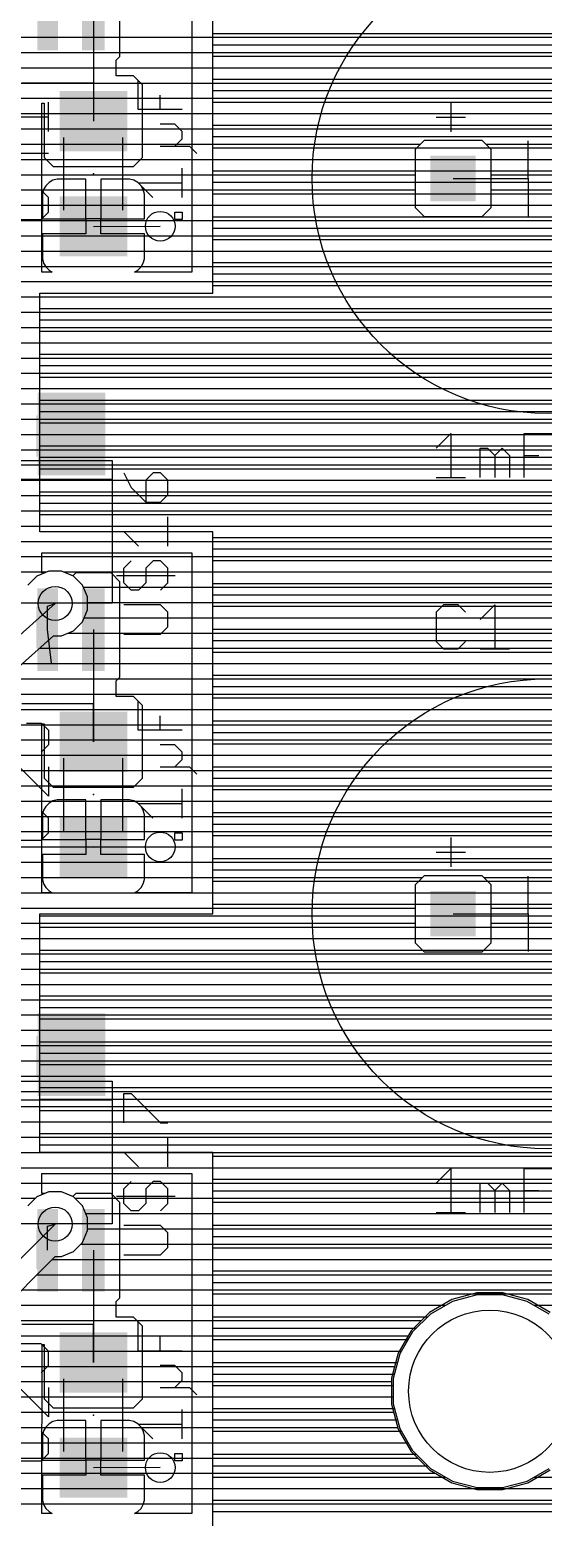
# Model space of a CAD drawing. Extents: x -0.64 to 6, y -0.15 to 7.8.
# Drawn here: x 1.608 to 2.146, y 2.418 to 3.976 of the extents above; entities that cross this region are included whole.
import ezdxf

# ---------------------------------------------------------------- set-up
doc = ezdxf.new("R2010")
doc.units = 0
for name, color, linetype in [('1', 22, 'CONTINUOUS'), ('16', 175, 'CONTINUOUS'), ('17', 82, 'CONTINUOUS'), ('18', 82, 'CONTINUOUS'), ('20', 6, 'CONTINUOUS'), ('21', 253, 'CONTINUOUS'), ('23', 7, 'CONTINUOUS'), ('25', 253, 'CONTINUOUS'), ('27', 253, 'CONTINUOUS'), ('51', 253, 'CONTINUOUS')]:
    doc.layers.add(name, color=color, linetype=linetype)

# ---------------------------------------------------------------- blocks, each defined once
blk = doc.blocks.new('SQUAREP')
blk.add_solid([(-0.5, -0.5), (0.5, -0.5), (-0.5, 0.5), (0.5, 0.5)])
blk = doc.blocks.new('RECT')
blk.add_solid([(-0.5, -0.5), (0.5, -0.5), (-0.5, 0.5), (0.5, 0.5)])
blk = doc.blocks.new('ROUNDV')
blk.add_circle((0, 0), 0.5)

msp = doc.modelspace()

# ---------------------------------------------------------------- linework, layer by layer
at = {"layer": '1'}
for p, q in [((1.8, 3.7), (1.8, 4.1)), ((1.778, 4.078), (1.778, 3.722)), ((1.702811, 3.947703), (1.702811, 4.047572)), ((1.675, 3.997638), (1.675, 3.880118)), ((1.675, 3.997638), (1.675, 3.92)), ((1.702811, 3.968), (1.778, 3.968)), ((1.8, 3.972), (3.2, 3.972)), ((1.8, 3.96), (3.2, 3.96)), ((1.699, 3.943892), (1.702811, 3.947703)), ((1.699, 3.927614), (1.699, 3.943892)), ((1.702811, 3.952), (1.778, 3.952)), ((1.8, 3.948), (3.2, 3.948)), ((1.699, 3.936), (1.778, 3.936)), ((1.71706, 3.927614), (1.699, 3.927614)), ((1.726433, 3.918242), (1.71706, 3.927614)), ((1.8, 3.936), (3.2, 3.936)), ((1.675, 3.92), (1.6, 3.92)), ((1.724674, 3.92), (1.778, 3.92)), ((1.726433, 3.841995), (1.726433, 3.918242)), ((1.8, 3.924), (3.2, 3.924)), ((1.8, 3.912), (3.2, 3.912)), ((1.621, 3.722), (1.621, 3.899)), ((1.621, 3.899), (1.623567, 3.899)), ((1.623567, 3.899), (1.623567, 3.841995)), ((1.726433, 3.904), (1.778, 3.904)), ((1.8, 3.9), (3.2, 3.9)), ((1.621, 3.888), (1.623567, 3.888)), ((1.726433, 3.888), (1.778, 3.888)), ((1.8, 3.888), (3.2, 3.888)), ((1.621, 3.872), (1.623567, 3.872)), ((1.726433, 3.872), (1.778, 3.872)), ((1.8, 3.876), (3.2, 3.876)), ((1.8, 3.864), (3.2, 3.864)), ((1.621, 3.856), (1.623567, 3.856)), ((1.726433, 3.856), (1.778, 3.856)), ((1.8, 3.852), (2.226997, 3.852)), ((1.621, 3.84), (1.625562, 3.84)), ((1.623567, 3.841995), (1.632939, 3.832622)), ((1.632939, 3.832622), (1.71706, 3.832622)), ((1.71706, 3.832622), (1.726433, 3.841995)), ((1.724438, 3.84), (1.778, 3.84)), ((1.8, 3.84), (2.215817, 3.84)), ((1.621, 3.824), (1.778, 3.824)), ((1.632619, 3.818151), (1.628515, 3.815781)), ((1.637197, 3.819378), (1.632619, 3.818151)), ((1.667252, 3.819378), (1.637197, 3.819378)), ((1.667252, 3.777631), (1.667252, 3.819378)), ((1.712803, 3.819378), (1.682748, 3.819378)), ((1.682748, 3.819378), (1.682748, 3.777631)), ((1.717381, 3.818151), (1.712803, 3.819378)), ((1.721485, 3.815781), (1.717381, 3.818151)), ((1.8, 3.828), (2.210847, 3.828)), ((1.621, 3.808), (1.622706, 3.808)), ((1.622794, 3.808326), (1.621567, 3.803748)), ((1.621567, 3.803748), (1.621567, 3.77763)), ((1.625163, 3.81243), (1.622794, 3.808326)), ((1.628515, 3.815781), (1.625163, 3.81243)), ((1.667252, 3.808), (1.682748, 3.808)), ((1.724837, 3.81243), (1.721485, 3.815781)), ((1.727206, 3.808326), (1.724837, 3.81243)), ((1.728433, 3.803748), (1.727206, 3.808326)), ((1.727294, 3.808), (1.778, 3.808)), ((1.728433, 3.77763), (1.728433, 3.803748)), ((1.8, 3.816), (2.210646, 3.816)), ((1.8, 3.804), (2.21416, 3.804)), ((1.621, 3.792), (1.621567, 3.792)), ((1.667252, 3.792), (1.682748, 3.792)), ((1.728433, 3.792), (1.778, 3.792)), ((1.8, 3.792), (2.222997, 3.792)), ((1.621, 3.776), (1.667251, 3.776)), ((1.621567, 3.77763), (1.667251, 3.77763)), ((1.667251, 3.77763), (1.667251, 3.762134)), ((1.682748, 3.777631), (1.667252, 3.777631)), ((1.675, 3.769882), (1.745, 3.77)), ((1.682749, 3.762134), (1.682749, 3.77763)), ((1.682749, 3.77763), (1.728433, 3.77763)), ((1.682749, 3.776), (1.778, 3.776)), ((1.8, 3.78), (3.2, 3.78)), ((1.621, 3.76), (1.621567, 3.76)), ((1.667251, 3.762134), (1.621567, 3.762134)), ((1.621567, 3.762134), (1.621567, 3.736016)), ((1.728433, 3.762134), (1.682749, 3.762134)), ((1.728433, 3.736016), (1.728433, 3.762134)), ((1.728433, 3.76), (1.778, 3.76)), ((1.8, 3.768), (3.2, 3.768)), ((1.8, 3.756), (3.2, 3.756)), ((1.621, 3.744), (1.621567, 3.744)), ((1.728433, 3.744), (1.778, 3.744)), ((1.8, 3.744), (3.2, 3.744)), ((1.621, 3.728), (1.624778, 3.728)), ((1.621567, 3.736016), (1.622794, 3.731438)), ((1.622794, 3.731438), (1.625163, 3.727334)), ((1.625163, 3.727334), (1.628515, 3.723982)), ((1.628515, 3.723982), (1.631948, 3.722)), ((1.718052, 3.722), (1.721485, 3.723982)), ((1.721485, 3.723982), (1.724837, 3.727334)), ((1.724837, 3.727334), (1.727206, 3.731438)), ((1.725221, 3.728), (1.778, 3.728)), ((1.727206, 3.731438), (1.728433, 3.736016)), ((1.8, 3.732), (3.2, 3.732)), ((1.631948, 3.722), (1.621, 3.722)), ((1.778, 3.722), (1.718052, 3.722)), ((1.8, 3.72), (3.2, 3.72)), ((1.8, 3.708), (3.2, 3.708)), ((1.619, 3.45), (1.619, 3.7)), ((1.619, 3.7), (1.8, 3.7)), ((1.619, 3.696), (3.2, 3.696)), ((1.619, 3.684), (3.2, 3.684)), ((1.619, 3.672), (3.2, 3.672)), ((1.619, 3.66), (3.2, 3.66)), ((1.619, 3.648), (3.2, 3.648)), ((1.619, 3.636), (3.2, 3.636)), ((1.619, 3.624), (3.2, 3.624)), ((1.619, 3.612), (3.2, 3.612)), ((1.619, 3.6), (3.2, 3.6)), ((1.619, 3.588), (3.2, 3.588)), ((1.619, 3.576), (3.2, 3.576)), ((1.619, 3.564), (3.2, 3.564)), ((1.619, 3.552), (3.2, 3.552)), ((1.619, 3.54), (3.2, 3.54)), ((1.619, 3.528), (3.2, 3.528)), ((1.619, 3.516), (3.2, 3.516)), ((1.619, 3.504), (2.731786, 3.504)), ((1.619, 3.492), (2.716997, 3.492)), ((1.619, 3.48), (2.711675, 3.48)), ((1.619, 3.468), (2.710646, 3.468)), ((1.619, 3.456), (2.713332, 3.456)), ((1.8, 3.45), (1.619, 3.45)), ((1.8, 3.05), (1.8, 3.45)), ((1.8, 3.444), (2.720997, 3.444)), ((1.621, 3.406945), (1.621, 3.428)), ((1.621, 3.428), (1.778, 3.428)), ((1.778, 3.428), (1.778, 3.072)), ((1.8, 3.432), (3.2, 3.432)), ((1.621, 3.424), (1.778, 3.424)), ((1.8, 3.42), (3.2, 3.42)), ((1.621, 3.408), (1.626234, 3.408)), ((1.623687, 3.406945), (1.621, 3.406945)), ((1.628268, 3.408842), (1.623687, 3.406945)), ((1.641732, 3.408842), (1.628268, 3.408842)), ((1.65356, 3.403943), (1.641732, 3.408842)), ((1.643765, 3.408), (1.778, 3.408)), ((1.656562, 3.406945), (1.65356, 3.403943)), ((1.693438, 3.406945), (1.656562, 3.406945)), ((1.702811, 3.397572), (1.693438, 3.406945)), ((1.702811, 3.297703), (1.702811, 3.397572)), ((1.8, 3.408), (3.2, 3.408)), ((1.8, 3.396), (3.2, 3.396)), ((1.702811, 3.392), (1.778, 3.392)), ((1.8, 3.384), (3.2, 3.384)), ((1.627, 3.372), (1.635, 3.375)), ((1.627, 3.347638), (1.627, 3.372)), ((1.702811, 3.376), (1.778, 3.376)), ((1.8, 3.372), (3.2, 3.372)), ((1.702811, 3.36), (1.778, 3.36)), ((1.8, 3.36), (3.2, 3.36)), ((1.63125, 3.3125), (1.627, 3.347638)), ((1.675, 3.347638), (1.675, 3.230118)), ((1.702811, 3.344), (1.778, 3.344)), ((1.8, 3.348), (3.2, 3.348)), ((1.8, 3.336), (3.2, 3.336)), ((1.702811, 3.328), (1.778, 3.328)), ((1.8, 3.324), (3.2, 3.324)), ((1.702811, 3.312), (1.778, 3.312)), ((1.8, 3.312), (3.2, 3.312)), ((1.699, 3.293892), (1.702811, 3.297703)), ((1.699, 3.277614), (1.699, 3.293892)), ((1.701108, 3.296), (1.778, 3.296)), ((1.8, 3.3), (3.2, 3.3)), ((1.8, 3.288), (3.2, 3.288)), ((1.699, 3.28), (1.778, 3.28)), ((1.71706, 3.277614), (1.699, 3.277614)), ((1.726433, 3.268242), (1.71706, 3.277614)), ((1.8, 3.276), (3.2, 3.276)), ((1.675, 3.27), (1.6, 3.27)), ((1.675, 3.230118), (1.675, 3.27)), ((1.726433, 3.191995), (1.726433, 3.268242)), ((1.726433, 3.264), (1.778, 3.264)), ((1.8, 3.264), (3.2, 3.264)), ((1.621, 3.072), (1.621, 3.249)), ((1.621, 3.249), (1.623567, 3.249)), ((1.621, 3.248), (1.623567, 3.248)), ((1.623567, 3.249), (1.623567, 3.191995)), ((1.726433, 3.248), (1.778, 3.248)), ((1.8, 3.252), (3.2, 3.252)), ((1.621, 3.232), (1.623567, 3.232)), ((1.726433, 3.232), (1.778, 3.232)), ((1.8, 3.24), (3.2, 3.24)), ((1.8, 3.228), (3.2, 3.228)), ((1.621, 3.216), (1.623567, 3.216)), ((1.726433, 3.216), (1.778, 3.216)), ((1.8, 3.216), (3.2, 3.216)), ((1.621, 3.2), (1.623567, 3.2)), ((1.726433, 3.2), (1.778, 3.2)), ((1.8, 3.204), (3.2, 3.204)), ((1.621, 3.184), (1.631562, 3.184)), ((1.623567, 3.191995), (1.632939, 3.182622)), ((1.632939, 3.182622), (1.71706, 3.182622)), ((1.71706, 3.182622), (1.726433, 3.191995)), ((1.718438, 3.184), (1.778, 3.184)), ((1.8, 3.192), (3.2, 3.192)), ((1.8, 3.18), (3.2, 3.18)), ((1.621, 3.168), (1.632357, 3.168)), ((1.625163, 3.16243), (1.622794, 3.158326)), ((1.628515, 3.165781), (1.625163, 3.16243)), ((1.632619, 3.168151), (1.628515, 3.165781)), ((1.637197, 3.169378), (1.632619, 3.168151)), ((1.667252, 3.169378), (1.637197, 3.169378)), ((1.667252, 3.127631), (1.667252, 3.169378)), ((1.667252, 3.168), (1.682748, 3.168)), ((1.712803, 3.169378), (1.682748, 3.169378)), ((1.682748, 3.169378), (1.682748, 3.127631)), ((1.717381, 3.168151), (1.712803, 3.169378)), ((1.721485, 3.165781), (1.717381, 3.168151)), ((1.717643, 3.168), (1.778, 3.168)), ((1.724837, 3.16243), (1.721485, 3.165781)), ((1.727206, 3.158326), (1.724837, 3.16243)), ((1.8, 3.168), (3.2, 3.168)), ((1.621, 3.152), (1.621567, 3.152)), ((1.622794, 3.158326), (1.621567, 3.153748)), ((1.621567, 3.153748), (1.621567, 3.12763)), ((1.667252, 3.152), (1.682748, 3.152)), ((1.728433, 3.153748), (1.727206, 3.158326)), ((1.728433, 3.12763), (1.728433, 3.153748)), ((1.728433, 3.152), (1.778, 3.152)), ((1.8, 3.156), (3.2, 3.156)), ((1.621, 3.136), (1.621567, 3.136)), ((1.667252, 3.136), (1.682748, 3.136)), ((1.728433, 3.136), (1.778, 3.136)), ((1.8, 3.144), (3.2, 3.144)), ((1.8, 3.132), (3.2, 3.132)), ((1.621, 3.12), (1.667251, 3.12)), ((1.621567, 3.12763), (1.667251, 3.12763)), ((1.667251, 3.12763), (1.667251, 3.112134)), ((1.682748, 3.127631), (1.667252, 3.127631)), ((1.675, 3.119882), (1.745, 3.12)), ((1.682749, 3.112134), (1.682749, 3.12763)), ((1.682749, 3.12763), (1.728433, 3.12763)), ((1.682749, 3.12), (1.778, 3.12)), ((1.8, 3.12), (3.2, 3.12)), ((1.621, 3.104), (1.621567, 3.104)), ((1.667251, 3.112134), (1.621567, 3.112134)), ((1.621567, 3.112134), (1.621567, 3.086016)), ((1.728433, 3.112134), (1.682749, 3.112134)), ((1.728433, 3.086016), (1.728433, 3.112134)), ((1.728433, 3.104), (1.778, 3.104)), ((1.8, 3.108), (3.2, 3.108)), ((1.621, 3.088), (1.621567, 3.088)), ((1.621567, 3.086016), (1.622794, 3.081438)), ((1.727206, 3.081438), (1.728433, 3.086016)), ((1.728433, 3.088), (1.778, 3.088)), ((1.8, 3.096), (3.2, 3.096)), ((1.631948, 3.072), (1.621, 3.072)), ((1.621, 3.072), (1.631948, 3.072)), ((1.622794, 3.081438), (1.625163, 3.077334)), ((1.625163, 3.077334), (1.628515, 3.073982)), ((1.628515, 3.073982), (1.631948, 3.072)), ((1.718052, 3.072), (1.721485, 3.073982)), ((1.778, 3.072), (1.718052, 3.072)), ((1.718052, 3.072), (1.778, 3.072)), ((1.721485, 3.073982), (1.724837, 3.077334)), ((1.724837, 3.077334), (1.727206, 3.081438)), ((1.8, 3.084), (2.231786, 3.084)), ((1.8, 3.072), (2.216997, 3.072)), ((1.8, 3.06), (2.211675, 3.06)), ((1.619, 2.8), (1.619, 3.05)), ((1.619, 3.05), (1.8, 3.05)), ((1.619, 3.048), (2.210646, 3.048)), ((1.619, 3.036), (2.213332, 3.036)), ((1.619, 3.024), (2.220997, 3.024)), ((1.619, 3.012), (3.2, 3.012)), ((1.619, 3), (3.2, 3)), ((1.619, 2.988), (3.2, 2.988)), ((1.619, 2.976), (3.2, 2.976)), ((1.619, 2.964), (3.2, 2.964)), ((1.619, 2.952), (3.2, 2.952)), ((1.619, 2.94), (3.2, 2.94)), ((1.619, 2.928), (3.2, 2.928)), ((1.619, 2.916), (3.2, 2.916)), ((1.619, 2.904), (3.2, 2.904)), ((1.619, 2.892), (3.2, 2.892)), ((1.619, 2.88), (3.2, 2.88)), ((1.619, 2.868), (3.2, 2.868)), ((1.619, 2.856), (3.2, 2.856)), ((1.619, 2.844), (3.2, 2.844)), ((1.619, 2.832), (3.2, 2.832)), ((1.619, 2.82), (3.2, 2.82)), ((1.619, 2.808), (3.2, 2.808)), ((1.8, 2.8), (1.619, 2.8)), ((1.8, 2.4), (1.8, 2.8)), ((1.8, 2.796), (2.720997, 2.796)), ((1.621, 2.756945), (1.621, 2.778)), ((1.621, 2.778), (1.778, 2.778)), ((1.778, 2.778), (1.778, 2.422)), ((1.8, 2.784), (2.713332, 2.784)), ((1.621, 2.768), (1.778, 2.768)), ((1.628268, 2.758842), (1.623687, 2.756945)), ((1.641732, 2.758842), (1.628268, 2.758842)), ((1.65356, 2.753943), (1.641732, 2.758842)), ((1.8, 2.772), (2.710646, 2.772)), ((1.8, 2.76), (2.711675, 2.76)), ((1.623687, 2.756945), (1.621, 2.756945)), ((1.656562, 2.756945), (1.65356, 2.753943)), ((1.693438, 2.756945), (1.656562, 2.756945)), ((1.702811, 2.747572), (1.693438, 2.756945)), ((1.698383, 2.752), (1.778, 2.752)), ((1.702811, 2.647703), (1.702811, 2.747572)), ((1.8, 2.748), (2.716997, 2.748)), ((1.702811, 2.736), (1.778, 2.736)), ((1.8, 2.736), (2.731786, 2.736)), ((1.627, 2.723), (1.635, 2.725)), ((1.627, 2.697638), (1.627, 2.723)), ((1.702811, 2.72), (1.778, 2.72)), ((1.8, 2.724), (3.2, 2.724)), ((1.8, 2.712), (3.2, 2.712)), ((1.675, 2.697638), (1.675, 2.580118)), ((1.702811, 2.704), (1.778, 2.704)), ((1.8, 2.7), (3.2, 2.7)), ((1.702811, 2.688), (1.778, 2.688)), ((1.8, 2.688), (3.2, 2.688)), ((1.702811, 2.672), (1.778, 2.672)), ((1.8, 2.676), (3.2, 2.676)), ((1.8, 2.664), (3.2, 2.664)), ((1.702811, 2.656), (1.778, 2.656)), ((1.8, 2.652), (3.2, 2.652)), ((2.076703, 2.651), (2.051015, 2.644117)), ((2.103297, 2.651), (2.076703, 2.651)), ((2.128984, 2.644117), (2.103297, 2.651)), ((1.699, 2.643892), (1.702811, 2.647703)), ((1.699, 2.627614), (1.699, 2.643892)), ((1.699, 2.64), (1.778, 2.64)), ((1.8, 2.64), (2.043885, 2.64)), ((2.051015, 2.644117), (2.027984, 2.63082)), ((2.152015, 2.63082), (2.128984, 2.644117)), ((2.136115, 2.64), (3.2, 2.64)), ((1.675, 2.62), (1.6, 2.62)), ((1.675, 2.580118), (1.675, 2.62)), ((1.71706, 2.627614), (1.699, 2.627614)), ((1.726433, 2.618242), (1.71706, 2.627614)), ((1.720674, 2.624), (1.778, 2.624)), ((1.726433, 2.541995), (1.726433, 2.618242)), ((1.8, 2.628), (2.025164, 2.628)), ((2.027984, 2.63082), (2.00918, 2.612015)), ((1.726433, 2.608), (1.778, 2.608)), ((1.8, 2.616), (2.013164, 2.616)), ((1.8, 2.604), (2.004552, 2.604)), ((2.00918, 2.612015), (1.995883, 2.588984)), ((1.6215, 2.516094), (1.6215, 2.599)), ((1.6215, 2.599), (1.623567, 2.599)), ((1.6215, 2.592), (1.623567, 2.592)), ((1.623567, 2.599), (1.623567, 2.541995)), ((1.726433, 2.592), (1.778, 2.592)), ((1.8, 2.592), (1.997624, 2.592)), ((1.995883, 2.588984), (1.989, 2.563297)), ((1.6215, 2.576), (1.623567, 2.576)), ((1.726433, 2.576), (1.778, 2.576)), ((1.8, 2.58), (1.993476, 2.58)), ((1.6215, 2.56), (1.623567, 2.56)), ((1.726433, 2.56), (1.778, 2.56)), ((1.8, 2.568), (1.99026, 2.568)), ((1.8, 2.556), (1.989, 2.556)), ((1.989, 2.563297), (1.989, 2.536703)), ((1.6215, 2.544), (1.623567, 2.544)), ((1.623567, 2.541995), (1.632939, 2.532622)), ((1.71706, 2.532622), (1.726433, 2.541995)), ((1.726433, 2.544), (1.778, 2.544)), ((1.8, 2.544), (1.989, 2.544)), ((1.6215, 2.528), (1.778, 2.528)), ((1.632939, 2.532622), (1.71706, 2.532622)), ((1.8, 2.532), (1.99026, 2.532)), ((1.989, 2.536703), (1.995883, 2.511015)), ((1.621, 2.515594), (1.6215, 2.516094)), ((1.621, 2.422), (1.621, 2.515594)), ((1.621, 2.512), (1.624915, 2.512)), ((1.622794, 2.508326), (1.621567, 2.503748)), ((1.625163, 2.51243), (1.622794, 2.508326)), ((1.628515, 2.515781), (1.625163, 2.51243)), ((1.632619, 2.518151), (1.628515, 2.515781)), ((1.637197, 2.519378), (1.632619, 2.518151)), ((1.667252, 2.519378), (1.637197, 2.519378)), ((1.667252, 2.477631), (1.667252, 2.519378)), ((1.667252, 2.512), (1.682748, 2.512)), ((1.712803, 2.519378), (1.682748, 2.519378)), ((1.682748, 2.519378), (1.682748, 2.477631)), ((1.717381, 2.518151), (1.712803, 2.519378)), ((1.721485, 2.515781), (1.717381, 2.518151)), ((1.724837, 2.51243), (1.721485, 2.515781)), ((1.727206, 2.508326), (1.724837, 2.51243)), ((1.725085, 2.512), (1.778, 2.512)), ((1.728433, 2.503748), (1.727206, 2.508326)), ((1.8, 2.52), (1.993476, 2.52)), ((1.995883, 2.511015), (2.00918, 2.487984)), ((1.621, 2.496), (1.621567, 2.496)), ((1.621567, 2.503748), (1.621567, 2.47763)), ((1.667252, 2.496), (1.682748, 2.496)), ((1.728433, 2.47763), (1.728433, 2.503748)), ((1.728433, 2.496), (1.778, 2.496)), ((1.8, 2.508), (1.997624, 2.508)), ((1.8, 2.496), (2.004552, 2.496)), ((1.621, 2.48), (1.621567, 2.48)), ((1.621567, 2.47763), (1.667251, 2.47763)), ((1.667251, 2.47763), (1.667251, 2.462134)), ((1.667252, 2.48), (1.682748, 2.48)), ((1.682748, 2.477631), (1.667252, 2.477631)), ((1.682749, 2.462134), (1.682749, 2.47763)), ((1.682749, 2.47763), (1.728433, 2.47763)), ((1.728433, 2.48), (1.778, 2.48)), ((1.8, 2.484), (2.013164, 2.484)), ((2.00918, 2.487984), (2.027984, 2.46918)), ((1.621, 2.464), (1.667251, 2.464)), ((1.667251, 2.462134), (1.621567, 2.462134)), ((1.621567, 2.462134), (1.621567, 2.436016)), ((1.745, 2.47), (1.675, 2.469882)), ((1.682749, 2.464), (1.778, 2.464)), ((1.728433, 2.462134), (1.682749, 2.462134)), ((1.728433, 2.436016), (1.728433, 2.462134)), ((1.8, 2.472), (2.025164, 2.472)), ((2.027984, 2.46918), (2.051015, 2.455883)), ((2.128984, 2.455883), (2.152015, 2.46918)), ((1.621, 2.448), (1.621567, 2.448)), ((1.728433, 2.448), (1.778, 2.448)), ((1.8, 2.46), (2.043884, 2.46)), ((1.8, 2.448), (3.2, 2.448)), ((2.051015, 2.455883), (2.076703, 2.449)), ((2.076703, 2.449), (2.103297, 2.449)), ((2.103297, 2.449), (2.128984, 2.455883)), ((2.136115, 2.46), (3.2, 2.46)), ((1.621, 2.432), (1.622643, 2.432)), ((1.621567, 2.436016), (1.622794, 2.431438)), ((1.622794, 2.431438), (1.625163, 2.427334)), ((1.724837, 2.427334), (1.727206, 2.431438)), ((1.727206, 2.431438), (1.728433, 2.436016)), ((1.727357, 2.432), (1.778, 2.432)), ((1.8, 2.436), (3.2, 2.436)), ((1.631948, 2.422), (1.621, 2.422)), ((1.625163, 2.427334), (1.628515, 2.423982)), ((1.628515, 2.423982), (1.631948, 2.422)), ((1.718052, 2.422), (1.721485, 2.423982)), ((1.778, 2.422), (1.718052, 2.422)), ((1.721485, 2.423982), (1.724837, 2.427334)), ((1.8, 2.424), (3.2, 2.424))]:
    msp.add_line(p, q, dxfattribs=at)
at = {"layer": '16'}
for p, q in [((0.547049, 3.968), (3.266, 3.968)), ((0.523599, 3.952), (3.266, 3.952)), ((0.044, 3.936), (3.266, 3.936)), ((0.044, 3.92), (3.266, 3.92)), ((0.901108, 3.904), (3.266, 3.904)), ((0.902811, 3.888), (3.266, 3.888)), ((0.902811, 3.872), (3.266, 3.872)), ((0.902811, 3.856), (2.017388, 3.856)), ((2.021168, 3.859779), (2.011795, 3.850407)), ((2.011795, 3.850407), (2.011795, 3.789593)), ((2.081982, 3.859779), (2.021168, 3.859779)), ((2.091354, 3.850407), (2.081982, 3.859779)), ((2.085761, 3.856), (2.227052, 3.856)), ((2.091354, 3.789593), (2.091354, 3.850407)), ((0.902882, 3.84), (2.011795, 3.84)), ((2.091354, 3.84), (2.211726, 3.84)), ((0.9065, 3.824), (2.011795, 3.824)), ((2.091354, 3.824), (2.206758, 3.824)), ((0.902811, 3.808), (2.011795, 3.808)), ((2.091354, 3.808), (2.208395, 3.808)), ((0.742707, 3.792), (2.011795, 3.792)), ((2.011795, 3.789593), (2.021168, 3.78022)), ((2.081982, 3.78022), (2.091354, 3.789593)), ((2.091354, 3.792), (2.21734, 3.792)), ((0.703433, 3.776), (3.266, 3.776)), ((2.021168, 3.78022), (2.081982, 3.78022)), ((0.697267, 3.76), (3.266, 3.76)), ((0.478, 3.744), (3.266, 3.744)), ((0.701433, 3.728), (3.266, 3.728)), ((0.701433, 3.712), (3.266, 3.712)), ((0.902811, 3.696), (3.266, 3.696)), ((0.902811, 3.68), (3.266, 3.68)), ((0.903296, 3.664), (3.266, 3.664)), ((0.9065, 3.648), (3.266, 3.648)), ((0.902811, 3.632), (3.266, 3.632)), ((0.902811, 3.616), (3.266, 3.616)), ((1.029887, 3.6), (3.266, 3.6)), ((1.048296, 3.584), (3.266, 3.584)), ((1.0515, 3.568), (3.266, 3.568)), ((1.046548, 3.552), (3.2539, 3.552)), ((0.527063, 3.536), (3.253508, 3.536)), ((0.549049, 3.52), (3.253508, 3.52)), ((0.564108, 3.504), (2.515388, 3.504)), ((0.573346, 3.488), (2.511795, 3.488)), ((0.580178, 3.472), (2.511795, 3.472)), ((0.584465, 3.456), (2.511795, 3.456)), ((0.586, 3.44), (2.511795, 3.44)), ((0.586, 3.424), (3.253508, 3.424)), ((0.582857, 3.408), (1.626234, 3.408)), ((1.61583, 3.40369), (1.60631, 3.39417)), ((1.628268, 3.408842), (1.61583, 3.40369)), ((1.641732, 3.408842), (1.628268, 3.408842)), ((1.65417, 3.40369), (1.641732, 3.408842)), ((1.643766, 3.408), (3.253508, 3.408)), ((1.66369, 3.39417), (1.65417, 3.40369)), ((1.668842, 3.381732), (1.66369, 3.39417)), ((1.664589, 3.392), (3.253508, 3.392)), ((1.668842, 3.368268), (1.668842, 3.381732)), ((1.54, 3.29), (1.635, 3.375)), ((1.66369, 3.35583), (1.668842, 3.368268)), ((1.668842, 3.376), (3.253508, 3.376)), ((1.65417, 3.34631), (1.66369, 3.35583)), ((1.665418, 3.36), (3.2569, 3.36)), ((1.5565, 3.272559), (1.633169, 3.341157)), ((1.633169, 3.341157), (1.641732, 3.341157)), ((1.641732, 3.341157), (1.65417, 3.34631)), ((1.648594, 3.344), (3.282417, 3.344)), ((1.618463, 3.328), (3.278641, 3.328)), ((1.600581, 3.312), (3.276638, 3.312)), ((1.582699, 3.296), (3.203803, 3.296)), ((1.564816, 3.28), (3.203803, 3.28)), ((0.014, 3.264), (3.203803, 3.264)), ((0.902811, 3.248), (3.206, 3.248)), ((0.902811, 3.232), (3.206, 3.232)), ((0.902811, 3.216), (3.206, 3.216)), ((0.902811, 3.2), (3.206, 3.2)), ((0.9065, 3.184), (3.206, 3.184)), ((0.904642, 3.168), (3.206, 3.168)), ((0.902383, 3.152), (3.206, 3.152)), ((0.703433, 3.136), (3.206, 3.136)), ((0.703097, 3.12), (3.206, 3.12)), ((0.586241, 3.104), (3.206, 3.104)), ((0.696438, 3.088), (2.019388, 3.088)), ((2.021168, 3.089779), (2.011795, 3.080407)), ((2.081982, 3.089779), (2.021168, 3.089779)), ((2.091354, 3.080407), (2.081982, 3.089779)), ((2.083761, 3.088), (2.230977, 3.088)), ((0.701433, 3.072), (2.011795, 3.072)), ((2.011795, 3.080407), (2.011795, 3.019593)), ((2.091354, 3.019593), (2.091354, 3.080407)), ((2.091354, 3.072), (2.212767, 3.072)), ((0.894383, 3.056), (2.011795, 3.056)), ((2.091354, 3.056), (2.207075, 3.056)), ((0.902811, 3.04), (2.011795, 3.04)), ((2.091354, 3.04), (2.207745, 3.04)), ((0.902811, 3.024), (2.011795, 3.024)), ((2.091354, 3.024), (2.215673, 3.024)), ((0.905782, 3.008), (3.206, 3.008)), ((2.011795, 3.019593), (2.021168, 3.01022)), ((2.021168, 3.01022), (2.081982, 3.01022)), ((2.081982, 3.01022), (2.091354, 3.019593)), ((0.905781, 2.992), (3.206, 2.992)), ((0.902811, 2.976), (3.206, 2.976)), ((0.902811, 2.96), (3.206, 2.96)), ((1.040548, 2.944), (3.206, 2.944)), ((1.050782, 2.928), (3.206, 2.928)), ((1.050781, 2.912), (3.206, 2.912)), ((1.040548, 2.896), (3.206, 2.896)), ((0.566417, 2.88), (3.206, 2.88)), ((0.575655, 2.864), (3.206, 2.864)), ((0.58125, 2.848), (3.206, 2.848)), ((0.585537, 2.832), (3.206, 2.832)), ((0.586, 2.816), (3.206, 2.816)), ((0.586, 2.8), (2.511795, 2.8)), ((0.581785, 2.784), (2.511795, 2.784)), ((0.57681, 2.768), (2.511795, 2.768)), ((1.628268, 2.758842), (1.61583, 2.75369)), ((1.641732, 2.758842), (1.628268, 2.758842)), ((1.65417, 2.75369), (1.641732, 2.758842)), ((0.567572, 2.752), (1.61414, 2.752)), ((1.61583, 2.75369), (1.60631, 2.74417)), ((1.66369, 2.74417), (1.65417, 2.75369)), ((1.65586, 2.752), (2.511795, 2.752)), ((1.668842, 2.731732), (1.66369, 2.74417)), ((1.667074, 2.736), (2.515388, 2.736)), ((1.668842, 2.718268), (1.668842, 2.731732)), ((1.56, 2.65), (1.635, 2.725)), ((1.66369, 2.70583), (1.668842, 2.718268)), ((1.668842, 2.72), (3.206, 2.72)), ((1.641732, 2.691157), (1.65417, 2.69631)), ((1.65417, 2.69631), (1.66369, 2.70583)), ((1.66186, 2.704), (3.206, 2.704)), ((1.573595, 2.629654), (1.635099, 2.691157)), ((1.631941, 2.688), (3.206, 2.688)), ((1.635099, 2.691157), (1.641732, 2.691157)), ((1.615941, 2.672), (3.206, 2.672)), ((1.599941, 2.656), (3.206, 2.656)), ((2.07644, 2.653), (2.050243, 2.645981)), ((2.10356, 2.653), (2.07644, 2.653)), ((2.129757, 2.645981), (2.10356, 2.653)), ((1.583941, 2.64), (2.039885, 2.64)), ((2.050243, 2.645981), (2.026757, 2.63242)), ((2.153243, 2.63242), (2.129757, 2.645981)), ((2.140115, 2.64), (3.206, 2.64)), ((-0.016847, 2.624), (2.018336, 2.624)), ((2.026757, 2.63242), (2.007579, 2.613243)), ((0.897108, 2.608), (2.004552, 2.608)), ((2.007579, 2.613243), (1.994019, 2.589757)), ((0.902811, 2.592), (1.995315, 2.592)), ((1.994019, 2.589757), (1.987, 2.56356)), ((0.902811, 2.576), (1.990333, 2.576)), ((0.902811, 2.56), (1.987, 2.56)), ((1.987, 2.56356), (1.987, 2.53644)), ((0.902811, 2.544), (1.987, 2.544)), ((0.9065, 2.528), (1.989261, 2.528)), ((1.987, 2.53644), (1.994019, 2.510243)), ((0.903711, 2.512), (1.993549, 2.512)), ((1.994019, 2.510243), (2.007579, 2.486757)), ((0.896383, 2.496), (2.002243, 2.496)), ((0.703433, 2.48), (2.014336, 2.48)), ((2.007579, 2.486757), (2.026757, 2.467579)), ((0.700662, 2.464), (2.032956, 2.464)), ((2.026757, 2.467579), (2.050243, 2.454019)), ((2.129757, 2.454019), (2.153243, 2.467579)), ((0.57352, 2.448), (2.072708, 2.448)), ((2.050243, 2.454019), (2.07644, 2.447)), ((2.07644, 2.447), (2.10356, 2.447)), ((2.10356, 2.447), (2.129757, 2.454019)), ((2.107292, 2.448), (3.206, 2.448)), ((0.701433, 2.432), (3.206, 2.432))]:
    msp.add_line(p, q, dxfattribs=at)
at = {"layer": '20'}
msp.add_circle((2.09, 2.55), 0.085, dxfattribs=at)
at = {"layer": '21'}
for p, q in [((2.049236, 3.899736), (2.049236, 3.869043)), ((2.03389, 3.88439), (2.064583, 3.88439)), ((2.130315, 3.82), (2.130315, 3.85937)), ((2.051575, 3.82), (2.130315, 3.82)), ((2.130315, 3.82), (2.130315, 3.78063)), ((2.049236, 3.129736), (2.049236, 3.099043)), ((2.03389, 3.11439), (2.064583, 3.11439)), ((2.130315, 3.05), (2.130315, 3.08937)), ((2.051575, 3.05), (2.130315, 3.05)), ((2.130315, 3.05), (2.130315, 3.01063))]:
    msp.add_line(p, q, dxfattribs=at)
for centre in [(2.15, 3.82), (2.15, 3.05)]:
    msp.add_circle(centre, 0.246063, dxfattribs=at)
at = {"layer": '23'}
for p in [(1.675, 3.825), (1.675, 3.175), (1.675, 2.525)]:
    msp.add_point(p, dxfattribs=at)
at = {"layer": '25'}
for p, q in [((1.628, 3.869078), (1.628, 3.899771)), ((1.581961, 3.884425), (1.628, 3.884425)), ((1.628, 3.846059), (1.581961, 3.846059)), ((1.628, 3.80002), (1.620327, 3.807693)), ((1.628, 3.784673), (1.628, 3.80002)), ((1.589634, 3.777), (1.620327, 3.777)), ((1.620327, 3.777), (1.628, 3.784673)), ((1.706961, 3.511653), (1.714634, 3.496307)), ((1.737654, 3.511653), (1.72998, 3.50398)), ((1.745327, 3.511653), (1.737654, 3.511653)), ((1.753, 3.50398), (1.745327, 3.511653)), ((1.714634, 3.496307), (1.72998, 3.48096)), ((1.72998, 3.50398), (1.72998, 3.48096)), ((1.753, 3.488633), (1.753, 3.50398)), ((1.72998, 3.48096), (1.745327, 3.48096)), ((1.745327, 3.48096), (1.753, 3.488633)), ((1.753, 3.434921), (1.753, 3.465614)), ((1.722307, 3.434921), (1.706961, 3.450267)), ((1.706961, 3.450267), (1.753, 3.450267)), ((1.706961, 3.411901), (1.714634, 3.419575)), ((1.706961, 3.396555), (1.706961, 3.411901)), ((1.737654, 3.419575), (1.72998, 3.411901)), ((1.72998, 3.411901), (1.72998, 3.396555)), ((1.745327, 3.419575), (1.737654, 3.419575)), ((1.753, 3.411901), (1.745327, 3.419575)), ((1.753, 3.396555), (1.753, 3.411901)), ((1.699288, 3.404228), (1.760673, 3.404228)), ((1.714634, 3.388882), (1.706961, 3.396555)), ((1.72998, 3.396555), (1.722307, 3.388882)), ((1.745327, 3.388882), (1.753, 3.396555)), ((1.722307, 3.388882), (1.714634, 3.388882)), ((1.745327, 3.373535), (1.706961, 3.373535)), ((1.753, 3.365862), (1.745327, 3.373535)), ((1.753, 3.350516), (1.753, 3.365862)), ((2.041563, 3.37363), (2.03389, 3.365957)), ((2.03389, 3.365957), (2.03389, 3.335264)), ((2.056909, 3.37363), (2.041563, 3.37363)), ((2.064583, 3.365957), (2.056909, 3.37363)), ((2.079929, 3.358283), (2.095275, 3.37363)), ((2.095275, 3.37363), (2.095275, 3.327591)), ((1.745327, 3.342843), (1.753, 3.350516)), ((1.706961, 3.342843), (1.745327, 3.342843)), ((2.03389, 3.335264), (2.041563, 3.327591)), ((2.056909, 3.327591), (2.064583, 3.335264)), ((2.041563, 3.327591), (2.056909, 3.327591)), ((2.079929, 3.327591), (2.110622, 3.327591)), ((1.60498, 3.249771), (1.620327, 3.249771)), ((1.620327, 3.249771), (1.628, 3.242098)), ((1.628, 3.242098), (1.628, 3.226752)), ((1.628, 3.226752), (1.620327, 3.219078)), ((1.628, 3.173039), (1.597307, 3.203732)), ((1.628, 3.203732), (1.628, 3.173039)), ((1.628, 3.15002), (1.620327, 3.157693)), ((1.628, 3.134673), (1.628, 3.15002)), ((1.620327, 3.127), (1.628, 3.134673)), ((1.589634, 3.127), (1.620327, 3.127)), ((1.706961, 2.83096), (1.706961, 2.861653)), ((1.706961, 2.861653), (1.714634, 2.861653)), ((1.714634, 2.861653), (1.745327, 2.83096)), ((1.745327, 2.83096), (1.753, 2.83096)), ((1.753, 2.784921), (1.753, 2.815614)), ((1.722307, 2.784921), (1.706961, 2.800267)), ((1.706961, 2.800267), (1.753, 2.800267)), ((1.706961, 2.761901), (1.714634, 2.769575)), ((1.706961, 2.746555), (1.706961, 2.761901)), ((1.737654, 2.769575), (1.72998, 2.761901)), ((1.72998, 2.761901), (1.72998, 2.746555)), ((1.745327, 2.769575), (1.737654, 2.769575)), ((1.753, 2.761901), (1.745327, 2.769575)), ((1.753, 2.746555), (1.753, 2.761901)), ((1.699288, 2.754228), (1.760673, 2.754228)), ((1.714634, 2.738882), (1.706961, 2.746555)), ((1.72998, 2.746555), (1.722307, 2.738882)), ((1.745327, 2.738882), (1.753, 2.746555)), ((1.722307, 2.738882), (1.714634, 2.738882)), ((1.745327, 2.723535), (1.706961, 2.723535)), ((1.753, 2.715862), (1.745327, 2.723535)), ((1.753, 2.700516), (1.753, 2.715862)), ((1.745327, 2.692843), (1.753, 2.700516)), ((1.706961, 2.692843), (1.745327, 2.692843)), ((1.620327, 2.599771), (1.589634, 2.599771)), ((1.628, 2.592098), (1.620327, 2.599771)), ((1.628, 2.576752), (1.628, 2.592098)), ((1.620327, 2.569078), (1.628, 2.576752)), ((1.628, 2.523039), (1.597307, 2.553732)), ((1.628, 2.553732), (1.628, 2.523039)), ((1.628, 2.50002), (1.620327, 2.507693)), ((1.628, 2.484673), (1.628, 2.50002)), ((1.589634, 2.477), (1.620327, 2.477)), ((1.620327, 2.477), (1.628, 2.484673))]:
    msp.add_line(p, q, dxfattribs=at)
at = {"layer": '27'}
for p, q in [((1.721961, 3.892098), (1.721961, 3.922791)), ((1.74498, 3.892098), (1.74498, 3.907444)), ((1.768, 3.892098), (1.721961, 3.892098)), ((1.760327, 3.876752), (1.74498, 3.876752)), ((1.768, 3.869078), (1.760327, 3.876752)), ((1.768, 3.861405), (1.768, 3.869078)), ((1.74498, 3.853732), (1.760327, 3.853732)), ((1.760327, 3.853732), (1.768, 3.861405)), ((1.760327, 3.853732), (1.775673, 3.853732)), ((1.775673, 3.853732), (1.783346, 3.846059)), ((1.768, 3.80002), (1.768, 3.830712)), ((1.737307, 3.80002), (1.721961, 3.815366)), ((1.721961, 3.815366), (1.768, 3.815366)), ((1.760327, 3.777), (1.760327, 3.784673)), ((1.760327, 3.784673), (1.768, 3.784673)), ((1.768, 3.777), (1.760327, 3.777)), ((1.768, 3.784673), (1.768, 3.777)), ((2.03389, 3.537732), (2.049236, 3.553079)), ((2.049236, 3.553079), (2.049236, 3.507039)), ((2.125968, 3.507039), (2.125968, 3.553079)), ((2.125968, 3.553079), (2.156661, 3.553079)), ((2.079929, 3.507039), (2.079929, 3.537732)), ((2.079929, 3.537732), (2.087602, 3.537732)), ((2.087602, 3.537732), (2.095275, 3.530059)), ((2.095275, 3.530059), (2.102949, 3.537732)), ((2.102949, 3.537732), (2.110622, 3.530059)), ((2.095275, 3.530059), (2.095275, 3.507039)), ((2.110622, 3.530059), (2.110622, 3.507039)), ((2.125968, 3.530059), (2.141315, 3.530059)), ((2.03389, 3.507039), (2.064583, 3.507039)), ((1.721961, 3.242098), (1.721961, 3.272791)), ((1.74498, 3.242098), (1.74498, 3.257444)), ((1.768, 3.242098), (1.721961, 3.242098)), ((1.760327, 3.226752), (1.74498, 3.226752)), ((1.768, 3.219078), (1.760327, 3.226752)), ((1.760327, 3.203732), (1.768, 3.211405)), ((1.768, 3.211405), (1.768, 3.219078)), ((1.74498, 3.203732), (1.760327, 3.203732)), ((1.760327, 3.203732), (1.775673, 3.203732)), ((1.775673, 3.203732), (1.783346, 3.196059)), ((1.768, 3.15002), (1.768, 3.180712)), ((1.737307, 3.15002), (1.721961, 3.165366)), ((1.721961, 3.165366), (1.768, 3.165366)), ((1.760327, 3.127), (1.760327, 3.134673)), ((1.760327, 3.134673), (1.768, 3.134673)), ((1.768, 3.134673), (1.768, 3.127)), ((1.768, 3.127), (1.760327, 3.127)), ((2.03389, 2.767732), (2.049236, 2.783079)), ((2.049236, 2.783079), (2.049236, 2.737039)), ((2.125968, 2.737039), (2.125968, 2.783079)), ((2.125968, 2.783079), (2.156661, 2.783079)), ((2.079929, 2.737039), (2.079929, 2.767732)), ((2.079929, 2.767732), (2.087602, 2.767732)), ((2.087602, 2.767732), (2.095275, 2.760059)), ((2.095275, 2.760059), (2.102949, 2.767732)), ((2.095275, 2.760059), (2.095275, 2.737039)), ((2.102949, 2.767732), (2.110622, 2.760059)), ((2.110622, 2.760059), (2.110622, 2.737039)), ((2.125968, 2.760059), (2.141315, 2.760059)), ((2.03389, 2.737039), (2.064583, 2.737039)), ((1.721961, 2.592098), (1.721961, 2.622791)), ((1.74498, 2.592098), (1.74498, 2.607444)), ((1.768, 2.592098), (1.721961, 2.592098)), ((1.760327, 2.576752), (1.74498, 2.576752)), ((1.768, 2.569078), (1.760327, 2.576752)), ((1.760327, 2.553732), (1.768, 2.561405)), ((1.768, 2.561405), (1.768, 2.569078)), ((1.74498, 2.553732), (1.760327, 2.553732)), ((1.760327, 2.553732), (1.775673, 2.553732)), ((1.775673, 2.553732), (1.783346, 2.546059)), ((1.768, 2.50002), (1.768, 2.530712)), ((1.737307, 2.50002), (1.721961, 2.515366)), ((1.721961, 2.515366), (1.768, 2.515366)), ((1.760327, 2.477), (1.760327, 2.484673)), ((1.760327, 2.484673), (1.768, 2.484673)), ((1.768, 2.477), (1.760327, 2.477)), ((1.768, 2.484673), (1.768, 2.477))]:
    msp.add_line(p, q, dxfattribs=at)
at = {"layer": '51'}
for p, q in [((1.644016, 3.787008), (1.644016, 3.862992)), ((1.705984, 3.787008), (1.705984, 3.862992)), ((1.505512, 3.524803), (1.694488, 3.524803)), ((1.694488, 3.524803), (1.694488, 3.505118)), ((1.505512, 3.505118), (1.694488, 3.505118)), ((1.694488, 3.505118), (1.694488, 3.375197)), ((1.694488, 3.375197), (1.505512, 3.375197)), ((1.644016, 3.137008), (1.644016, 3.212992)), ((1.705984, 3.137008), (1.705984, 3.212992)), ((1.505512, 2.874803), (1.694488, 2.874803)), ((1.694488, 2.874803), (1.694488, 2.855118)), ((1.505512, 2.855118), (1.694488, 2.855118)), ((1.694488, 2.855118), (1.694488, 2.725197)), ((1.694488, 2.725197), (1.505512, 2.725197)), ((1.644016, 2.487008), (1.644016, 2.562992)), ((1.705984, 2.487008), (1.705984, 2.562992))]:
    msp.add_line(p, q, dxfattribs=at)

# ---------------------------------------------------------------- block references
at = {"layer": '1'}
for p, xscale, yscale, rotation in [((1.627, 3.997638), 0.021654, 0.086614, 180), ((1.675, 3.997638), 0.023622, 0.086614, 180), ((1.675, 3.880118), 0.062992, 0.070866, 90), ((1.675, 3.769882), 0.062992, 0.070866, 90), ((1.652, 3.552362), 0.070866, 0.086614, 180), ((1.627, 3.347638), 0.021654, 0.086614, 180), ((1.675, 3.347638), 0.023622, 0.086614, 180), ((1.675, 3.230118), 0.062992, 0.070866, 90), ((1.675, 3.119882), 0.062992, 0.070866, 90), ((1.652, 2.902362), 0.070866, 0.086614, 180), ((1.627, 2.697638), 0.021654, 0.086614, 180), ((1.675, 2.697638), 0.023622, 0.086614, 180), ((1.675, 2.580118), 0.062992, 0.070866, 90), ((1.675, 2.469882), 0.062992, 0.070866, 90)]:
    msp.add_blockref('RECT', p, dxfattribs=dict(at, xscale=xscale, yscale=yscale, rotation=rotation))
at = {"layer": '17', "xscale": 0.047559, "yscale": 0.047559}
for p in [(2.051575, 3.82), (2.051575, 3.82), (2.051575, 3.05), (2.051575, 3.05)]:
    msp.add_blockref('SQUAREP', p, dxfattribs=at)
at = {"layer": '18'}
for p, xscale, yscale in [((1.745, 3.77), 0.031, 0.031), ((1.745, 3.77), 0.031, 0.031), ((1.635, 3.375), 0.035685, 0.035685), ((1.635, 3.375), 0.035685, 0.035685), ((1.745, 3.12), 0.031, 0.031), ((1.745, 3.12), 0.031, 0.031), ((1.635, 2.725), 0.035685, 0.035685), ((1.635, 2.725), 0.035685, 0.035685), ((1.745, 2.47), 0.031, 0.031), ((1.745, 2.47), 0.031, 0.031)]:
    msp.add_blockref('ROUNDV', p, dxfattribs=dict(at, xscale=xscale, yscale=yscale))
at = {"layer": '51'}
for p, xscale, yscale, rotation in [((1.674965, 3.877234), 0.029531, 0.066929, 90), ((1.675035, 3.772766), 0.029531, 0.066929, 90), ((1.625, 3.550394), 0.019291, 0.043307, 180), ((1.675, 3.550394), 0.019291, 0.043307, 180), ((1.625, 3.349606), 0.019291, 0.043307, 180), ((1.675, 3.349606), 0.019291, 0.043307, 180), ((1.674965, 3.227234), 0.029531, 0.066929, 90), ((1.675035, 3.122766), 0.029531, 0.066929, 90), ((1.625, 2.900394), 0.019291, 0.043307, 180), ((1.675, 2.900394), 0.019291, 0.043307, 180), ((1.625, 2.699606), 0.019291, 0.043307, 180), ((1.675, 2.699606), 0.019291, 0.043307, 180), ((1.674965, 2.577234), 0.029531, 0.066929, 90), ((1.675035, 2.472766), 0.029531, 0.066929, 90)]:
    msp.add_blockref('RECT', p, dxfattribs=dict(at, xscale=xscale, yscale=yscale, rotation=rotation))

doc.saveas('drawing.dxf')
